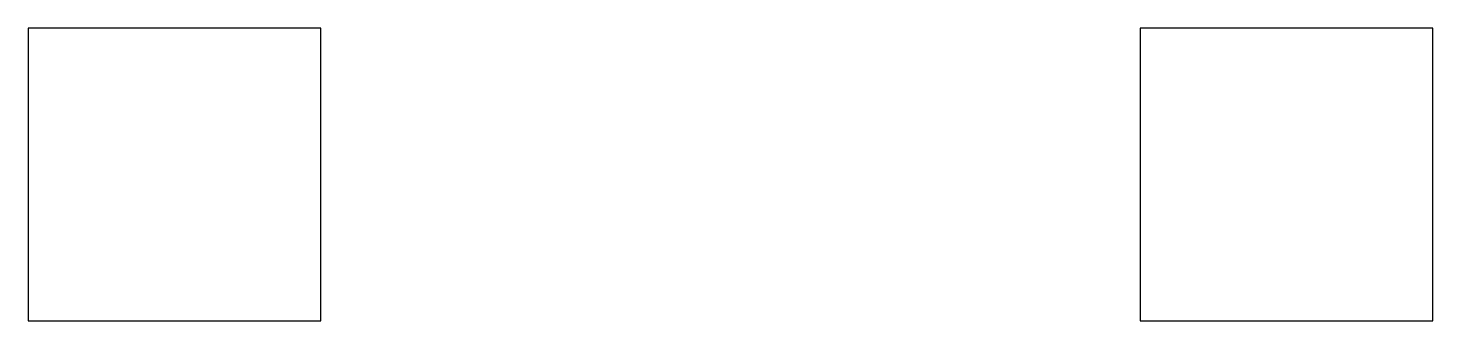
# Model space of a CAD drawing. Header units: millimetres. Extents: x -2.5 to 21.5, y -2.5 to 2.5.
import ezdxf

# ---------------------------------------------------------------- set-up
doc = ezdxf.new("R2010")
doc.units = ezdxf.units.MM

msp = doc.modelspace()

# ---------------------------------------------------------------- linework, layer by layer
at = {"linetype": 'CONTINUOUS'}
for p, q in [((2.5, 2.5), (-2.5, 2.5)), ((-2.5, 2.5), (-2.5, -2.5)), ((2.5, -2.5), (2.5, 2.5)), ((21.5, 2.5), (16.5, 2.5)), ((16.5, 2.5), (16.5, -2.5)), ((21.5, -2.5), (21.5, 2.5)), ((-2.5, -2.5), (2.5, -2.5)), ((16.5, -2.5), (21.5, -2.5))]:
    msp.add_line(p, q, dxfattribs=at)

doc.saveas('drawing.dxf')
